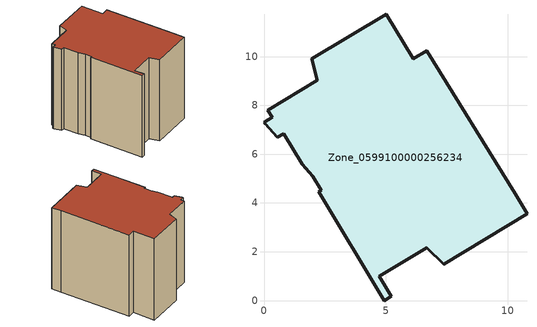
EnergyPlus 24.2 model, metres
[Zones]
Zone_0599100000256234
 floor ground (C_G): 1.56,5.58 0.8,6.85 0.55,6.69 0.04,7.25 0,7.32 0.34,7.52 0.16,7.81 2.18,9.03 1.97,9.93 5.01,11.73 6.12,9.91 6.67,10.25 10.3,4.37 10.79,3.55 7.38,1.49 6.67,2.17 4.73,0.99 5.22,0.18 4.94,0 2.24,4.47 2.34,4.53 2,5.11 z0
 wall outside (C_F): 4.94,0 5.22,0.18 4.73,0.99 6.67,2.17 7.38,1.49 10.79,3.55 10.3,4.37 6.67,10.25 6.12,9.91 5.01,11.73 1.97,9.93 2.18,9.03 0.16,7.81 0.34,7.52 0,7.32 0.04,7.25 0.55,6.69 0.8,6.85 1.56,5.58 2,5.11 2.34,4.53 2.24,4.47 4.94,0 z0:8.55
 roof outside (C_R): 1.56,5.58 2,5.11 2.34,4.53 2.24,4.47 4.94,0 5.22,0.18 4.73,0.99 6.67,2.17 7.38,1.49 10.79,3.55 10.3,4.37 6.67,10.25 6.12,9.91 5.01,11.73 1.97,9.93 2.18,9.03 0.16,7.81 0.34,7.52 0,7.32 0.04,7.25 0.55,6.69 0.8,6.85 z8.55
[BUILDING]
Pand.0599100000256234: North Axis=0; Terrain=City; Loads Convergence Tolerance Value=0.04; Temperature Convergence Tolerance Value=0.4; Solar Distribution=FullExterior; Maximum Number of Warmup Days=25; Minimum Number of Warmup Days=1
[Site:Location]
Rotterdam.The.Hague.AP_ZH_NLD Design_Conditions: Latitude=51.96; Longitude=4.45; Time Zone=1; Elevation=-4.5
[SITE:GROUNDTEMPERATURE:BUILDINGSURFACE]
18, 18, 18, 18, 18, 18, 18, 18, 18, 18, 18, 18
[MATERIAL] Thermal Absorptance=0.9; Solar Absorptance=0.7; Visible Absorptance=0.7
Name | Roughness | Thickness | Conductivity | Density | Specific Heat
G.TC.1946-1964 | MediumSmooth | 0.15 | 1 | 540 | 1210
F.TC.1946-1964 | Rough | 0.3 | 0.857143 | 1920 | 840
R.TC.1946-1964 | MediumRough | 0.2 | 0.235294 | 1500 | 1000
[CONSTRUCTION]
C_G: G.TC.1946-1964
C_F: F.TC.1946-1964
C_R: R.TC.1946-1964
[ZONE]
Zone_0599100000256234: Type=1; Multiplier=1; Ceiling Height=Autocalculate; Volume=Autocalculate; Floor Area=autocalculate; Part of Total Floor Area=Yes
[ZONEINFILTRATION:DESIGNFLOWRATE]
Infil_Zone_0599100000256234: Zone or ZoneList or Space or SpaceList=Zone_0599100000256234; Schedule=AlwaysOn; Design Flow Rate Calculation Method=Flow/Area; Flow Rate per Floor Area=0.003; Constant Term Coefficient=1; Temperature Term Coefficient=0; Velocity Term Coefficient=0; Velocity Squared Term Coefficient=0
[HVACTEMPLATE:ZONE:IDEALLOADSAIRSYSTEM]
Zone_0599100000256234: Maximum Heating Supply Air Temperature=50; Minimum Cooling Supply Air Temperature=13; Maximum Heating Supply Air Humidity Ratio=0.0156; Minimum Cooling Supply Air Humidity Ratio=0.0077; Heating Limit=NoLimit; Cooling Limit=NoLimit; Dehumidification Control Type=ConstantSensibleHeatRatio; Cooling Sensible Heat Ratio=0.7; Dehumidification Setpoint=60; Humidification Control Type=None; Humidification Setpoint=30; Outdoor Air Method=None; Outdoor Air Flow Rate per Person=0.00944; Outdoor Air Flow Rate per Zone Floor Area=0; Outdoor Air Flow Rate per Zone=0; Demand Controlled Ventilation Type=None; Outdoor Air Economizer Type=NoEconomizer; Heat Recovery Type=None; Sensible Heat Recovery Effectiveness=0.7; Latent Heat Recovery Effectiveness=0.65
[ZONECONTROL:THERMOSTAT]
ThermostatControl_Zone_0599100000256234: Zone or ZoneList=Zone_0599100000256234; Control Type Schedule=DualSetpointControlType; Control 1=Thermostat_Zone_0599100000256234; Temperature Difference Between Cutout And Setpoint=0
[THERMOSTATSETPOINT:DUALSETPOINT]
Thermostat_Zone_0599100000256234: Heating Setpoint Temperature Schedule=HeatingSetpoint_Zone_0599100000256234; Cooling Setpoint Temperature Schedule=CoolingSetpoint_Zone_0599100000256234
[SCHEDULE:COMPACT]
HeatingSetpoint_Zone_0599100000256234: Through: 12/31, For: AllDays, Until: 24:00, 21
CoolingSetpoint_Zone_0599100000256234: Through: 12/31, For: AllDays, Until: 24:00, 24
DualSetpointControlType: Through: 12/31, For: AllDays, Until: 24:00, 4
AlwaysOn: Through: 12/31, For: AllDays, Until: 24:00, 1
